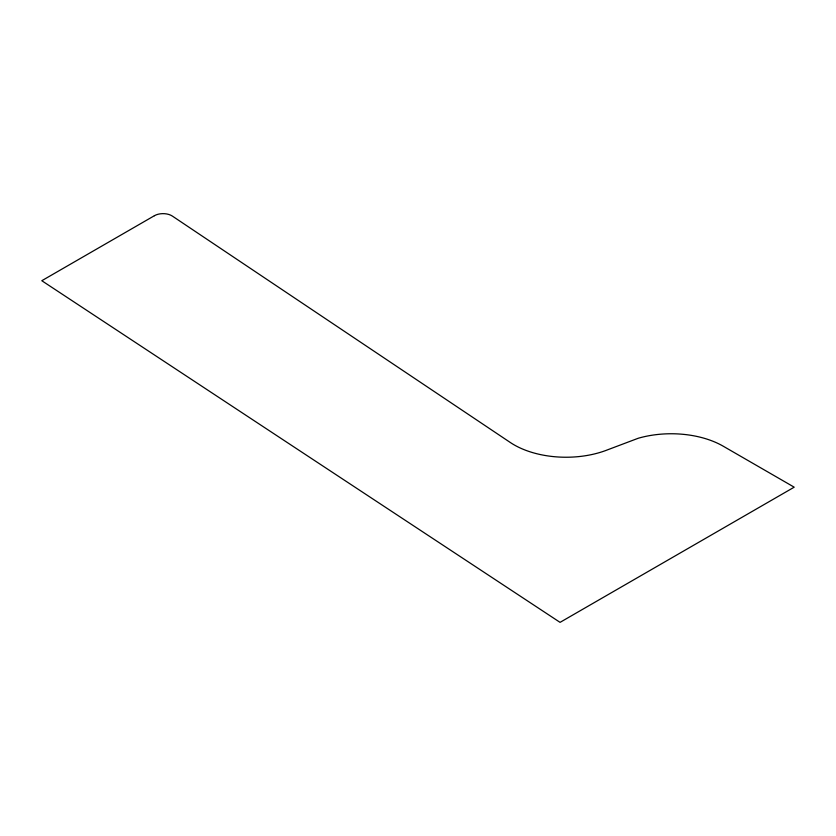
<?xml version="1.0" encoding="UTF-8"?>
<svg xmlns="http://www.w3.org/2000/svg" width="836" height="836" viewBox="0 0 836 836"><rect width="100%" height="100%" fill="white"/><g stroke="black" fill="none" stroke-linecap="round" stroke-linejoin="round"><path stroke-width="1.25" d="M154.409 215.709L41.8 280.718L560.057 622.36L794.2 487.179L723.213 446.194A73.578 42.479 0 0 0 638.276 438.242L607.229 449.956A73.578 42.479 0 0 1 510.294 442.484L172.373 216.096A12.268 7.085 0 0 0 154.409 215.709"/></g></svg>
